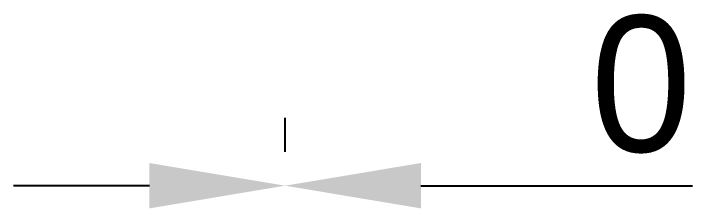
# Model space of a CAD drawing. Extents: x -588 to 2961, y -4857 to 3.
# Drawn here: x -5 to 7.52, y -0.42 to 3.16 of the extents above; entities that cross this region are included whole.
import ezdxf

# ---------------------------------------------------------------- set-up
doc = ezdxf.new("R2010")
doc.units = 0
doc.header["$MEASUREMENT"] = 0
doc.layers.get('DEFPOINTS').update_dxf_attribs({"linetype": 'CONTINUOUS'})
doc.layers.add('DIMENSION', color=5, linetype='CONTINUOUS')
doc.dimstyles.new('ISO-25', dxfattribs={"dimtxt": 2.5, "dimasz": 2.5, "dimexe": 1.25, "dimexo": 0.625, "dimtad": 1, "dimdec": 4, "dimrnd": 1, "dimdsep": 46, "dimtxsty": 'STANDARD', "dimcen": 2.5, "dimadec": 0, "dimazin": 0, "dimtfac": 1, "dimtdec": 4, "dimtmove": 0, "dimatfit": 3, "dimfxl": 1, "dimtolj": 1, "dimtzin": 0, "dimarcsym": 0})

# ---------------------------------------------------------------- blocks, each defined once
blk = doc.blocks.new('*D1')
at = {"layer": 'DEFPOINTS', "color": 0}
blk.add_point((0, 0), dxfattribs=at)
blk.add_point((0, 0), dxfattribs=at)
blk.add_point((0, 0), dxfattribs=at)
at = {"layer": 'DIMENSION', "color": 0}
for p, q in [((0, 0.625), (0, 1.25)), ((0, 0.625), (0, 1.25)), ((-2.5, 0), (-5, 0)), ((0, 0), (0, 0)), ((2.5, 0), (7.5, 0))]:
    blk.add_line(p, q, dxfattribs=at)
for points in [[(-2.5, -0.416667), (-2.5, 0.416667), (0, 0)], [(2.5, 0.416667), (2.5, -0.416667), (0, 0)]]:
    blk.add_solid(points, dxfattribs=at)
at = {"layer": 'DIMENSION', "color": 0, "linetype": 'Continuous'}
blk.add_text('0', height=2.5, dxfattribs=at).set_placement((5.625, 0.625))
blk = doc.blocks.new('*D2')
at = {"layer": 'DEFPOINTS', "color": 0}
blk.add_point((0, 0), dxfattribs=at)
blk.add_point((0, 0), dxfattribs=at)
blk.add_point((0, 0), dxfattribs=at)
at = {"layer": 'DIMENSION', "color": 0}
for p, q in [((0, 0.625), (0, 1.25)), ((0, 0.625), (0, 1.25)), ((-2.5, 0), (-5, 0)), ((0, 0), (0, 0)), ((2.5, 0), (7.5, 0))]:
    blk.add_line(p, q, dxfattribs=at)
for points in [[(-2.5, -0.416667), (-2.5, 0.416667), (0, 0)], [(2.5, 0.416667), (2.5, -0.416667), (0, 0)]]:
    blk.add_solid(points, dxfattribs=at)
at = {"layer": 'DIMENSION', "color": 0, "linetype": 'Continuous'}
blk.add_text('0', height=2.5, dxfattribs=at).set_placement((5.625, 0.625))
blk = doc.blocks.new('*D3')
at = {"layer": 'DEFPOINTS', "color": 0}
blk.add_point((0, 0), dxfattribs=at)
blk.add_point((0, 0), dxfattribs=at)
blk.add_point((0, 0), dxfattribs=at)
at = {"layer": 'DIMENSION', "color": 0}
for p, q in [((0, 0.625), (0, 1.25)), ((0, 0.625), (0, 1.25)), ((-2.5, 0), (-5, 0)), ((0, 0), (0, 0)), ((2.5, 0), (7.5, 0))]:
    blk.add_line(p, q, dxfattribs=at)
for points in [[(-2.5, -0.416667), (-2.5, 0.416667), (0, 0)], [(2.5, 0.416667), (2.5, -0.416667), (0, 0)]]:
    blk.add_solid(points, dxfattribs=at)
at = {"layer": 'DIMENSION', "color": 0, "linetype": 'Continuous'}
blk.add_text('0', height=2.5, dxfattribs=at).set_placement((5.625, 0.625))

msp = doc.modelspace()

# ---------------------------------------------------------------- dimensions: what is measured, and where the dimension line sits
at = {"layer": 'DIMENSION'}
for picture in ['*D1', '*D2', '*D3']:
    dim = msp.add_linear_dim(base=(0, 0), p1=(0, 0), p2=(0, 0), dimstyle='ISO-25', dxfattribs=at)
    dim.commit()
    dim.dimension.update_dxf_attribs({"geometry": picture, "text_midpoint": (6.25, 1.875)})

doc.saveas('drawing.dxf')
